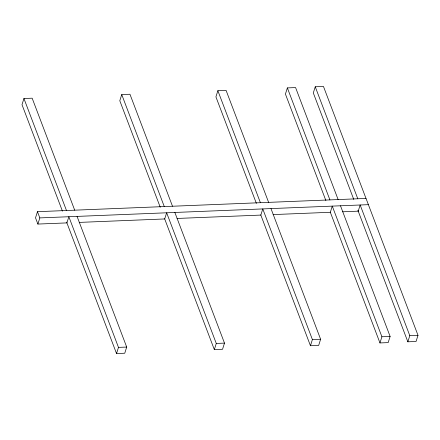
<?xml version="1.0" encoding="UTF-8"?>
<svg xmlns="http://www.w3.org/2000/svg" width="440" height="440" viewBox="0 0 440 440"><rect width="100%" height="100%" fill="white"/><g stroke="black" fill="none" stroke-linecap="round" stroke-linejoin="round"><path stroke-width="0.66" d="M74.701 210.177L32.159 98.192L23.942 98.522L22 104.687L62.447 211.162M357.896 210.32L407.841 341.809L416.059 341.479L418 335.313L366.025 198.44L37.466 211.679L35.519 217.844L37.884 224.065L66.902 222.899L68.849 216.733L118.481 347.386L116.534 353.551L124.751 353.221L126.693 347.055L77.061 216.403M37.884 224.065L39.825 217.899L37.466 211.679M172.496 206.239L129.954 94.248L121.737 94.578L119.796 100.743L160.243 207.218M268.62 202.367L226.078 90.376L217.866 90.706L215.919 96.872L256.366 203.346M338.124 199.568L295.581 87.576L287.37 87.907L285.428 94.072L325.87 200.547M174.856 212.46L224.488 343.112L222.547 349.283L214.33 349.613L216.277 343.448L166.645 212.79L164.698 218.955L79.222 222.404M366.003 198.44L323.466 86.449L315.249 86.779L313.308 92.945L353.755 199.419M270.98 208.588L320.611 339.24L318.67 345.406L310.453 345.736L312.4 339.57L262.768 208.918L260.827 215.083L177.034 218.46M358.209 211.156L360.157 204.99L409.789 335.643L407.841 341.809M340.489 205.788L390.12 336.441L388.174 342.606L379.962 342.936L381.904 336.77L332.272 206.118L330.33 212.284L273.125 214.588M39.825 217.899L368.39 204.661M342.628 211.789L358.276 211.156M118.481 347.386L126.693 347.055M216.277 343.448L224.488 343.112M312.4 339.57L320.611 339.24M381.904 336.77L390.12 336.441M409.789 335.643L418 335.313M315.249 86.779L357.792 198.77M287.37 87.907L329.912 199.898M330.259 212.091L379.962 342.936M217.866 90.706L260.403 202.697M260.75 214.891L310.453 345.736M121.737 94.578L164.28 206.569M164.626 218.763L214.33 349.613M23.942 98.522L66.484 210.513M66.588 222.063L116.534 353.551"/></g></svg>
